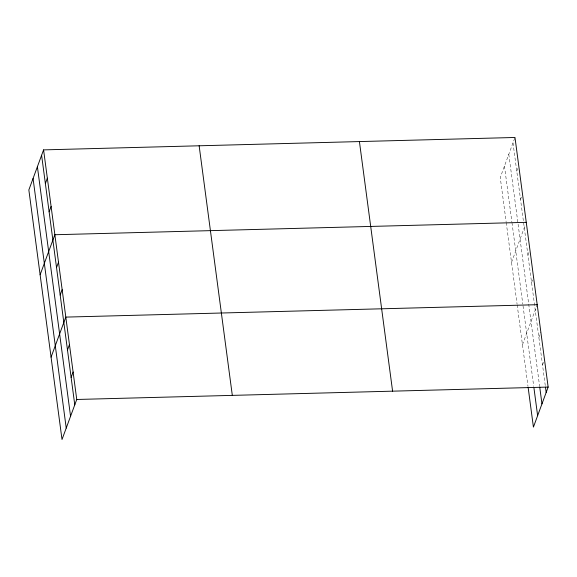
<?xml version="1.0" encoding="UTF-8"?>
<svg xmlns="http://www.w3.org/2000/svg" width="577" height="577" viewBox="0 0 577 577"><rect width="100%" height="100%" fill="white"/><g stroke="black" fill="none" stroke-linecap="round" stroke-linejoin="round"><path stroke-width="0.43" stroke-dasharray="2.88 2.16" d="M514.698 138.249L500.252 177.528L506.123 221.727M516.768 171.145L518.463 166.537M520.526 199.433L521.37 197.125M511.525 262.391L525.128 225.412M527.933 255.171L529.628 250.562M531.576 282.629L533.559 277.248M522.466 344.757L537.209 304.706M538.875 337.538L540.851 332.157M542.524 364.989L544.5 359.615M513.003 142.858L545.352 386.244M508.799 154.297L539.61 386.172M504.457 166.089L511.857 221.777M511.979 222.664L522.798 304.086M523.029 305.86L533.739 386.453M506.238 222.614L517.057 304.014M517.172 304.901L527.998 386.381"/><path stroke-width="0.87" d="M43.585 149.883L28.85 189.927L62.013 439.523L76.748 399.472L43.585 149.883L514.987 137.477L548.15 387.073L533.415 427.117L528.121 387.268M45.367 183.544L47.343 178.17M49.124 211.831L51.101 206.451M40.123 274.789L54.858 234.738L526.26 222.34M56.532 267.569L58.508 262.196M60.181 295.027L62.157 289.654M51.072 357.156L65.807 317.105L537.209 304.706M67.48 349.936L69.456 344.563M71.122 377.394L73.106 372.014M76.748 399.472L548.15 387.073M545.467 387.131L546.174 392.447M539.726 387.059L541.962 403.886M533.977 388.22L537.627 415.678M359.421 141.574L392.591 391.163M199.144 145.786L232.315 395.375M41.609 155.256L74.772 404.845M37.397 166.695L70.56 416.291M33.062 178.488L66.225 428.076"/></g></svg>
